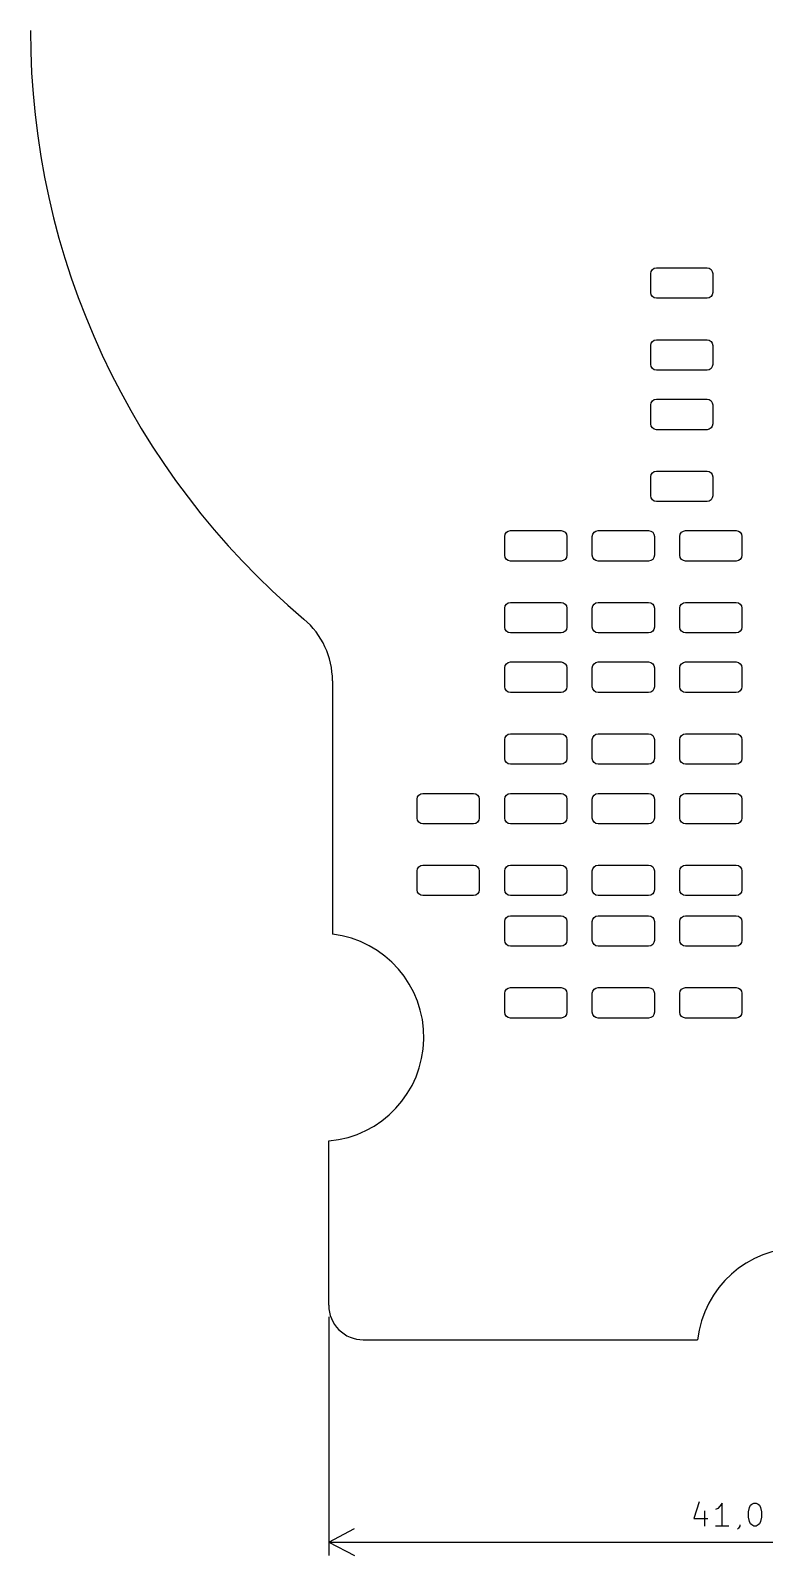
# Model space of a CAD drawing. Extents: x 8 to 415, y -296 to -5.
# Drawn here: x 115.9 to 147.9, y -137.4 to -71.1 of the extents above; entities that cross this region are included whole.
import ezdxf

# ---------------------------------------------------------------- set-up
doc = ezdxf.new("R2010")
doc.units = 0
doc.layers.add('BLACK', color=7, linetype='CONTINUOUS')

msp = doc.modelspace()

# ---------------------------------------------------------------- linework, layer by layer
at = {"layer": 'BLACK', "linetype": 'CONTINUOUS'}
for p, q in [((142.937, -81.6482), (142.956, -81.5526)), ((142.956, -81.5526), (143.01, -81.4715)), ((143.01, -81.4715), (143.092, -81.4173)), ((143.092, -81.4173), (143.187, -81.3982)), ((143.187, -81.3982), (145.387, -81.3982)), ((145.387, -81.3982), (145.483, -81.4173)), ((145.483, -81.4173), (145.564, -81.4715)), ((145.564, -81.4715), (145.618, -81.5526)), ((145.618, -81.5526), (145.637, -81.6482)), ((142.937, -82.4732), (142.937, -81.6482)), ((145.637, -81.6482), (145.637, -82.4732)), ((142.956, -82.5689), (142.937, -82.4732)), ((143.01, -82.65), (142.956, -82.5689)), ((143.092, -82.7042), (143.01, -82.65)), ((143.187, -82.7232), (143.092, -82.7042)), ((145.387, -82.7232), (143.187, -82.7232)), ((145.483, -82.7042), (145.387, -82.7232)), ((145.564, -82.65), (145.483, -82.7042)), ((145.618, -82.5689), (145.564, -82.65)), ((145.637, -82.4732), (145.618, -82.5689)), ((142.937, -84.7732), (142.956, -84.6776)), ((142.937, -85.5982), (142.937, -84.7732)), ((142.956, -84.6776), (143.01, -84.5965)), ((143.01, -84.5965), (143.092, -84.5423)), ((143.092, -84.5423), (143.187, -84.5232)), ((143.187, -84.5232), (145.387, -84.5232)), ((145.387, -84.5232), (145.483, -84.5423)), ((145.483, -84.5423), (145.564, -84.5965)), ((145.564, -84.5965), (145.618, -84.6776)), ((145.618, -84.6776), (145.637, -84.7732)), ((145.637, -84.7732), (145.637, -85.5982)), ((142.956, -85.6939), (142.937, -85.5982)), ((143.01, -85.775), (142.956, -85.6939)), ((143.092, -85.8292), (143.01, -85.775)), ((143.187, -85.8482), (143.092, -85.8292)), ((145.387, -85.8482), (143.187, -85.8482)), ((145.483, -85.8292), (145.387, -85.8482)), ((145.564, -85.775), (145.483, -85.8292)), ((145.618, -85.6939), (145.564, -85.775)), ((145.637, -85.5982), (145.618, -85.6939)), ((142.937, -87.3632), (142.956, -87.2676)), ((142.937, -88.1882), (142.937, -87.3632)), ((142.956, -87.2676), (143.01, -87.1865)), ((143.01, -87.1865), (143.092, -87.1323)), ((143.092, -87.1323), (143.187, -87.1132)), ((143.187, -87.1132), (145.387, -87.1132)), ((145.387, -87.1132), (145.483, -87.1323)), ((145.483, -87.1323), (145.564, -87.1865)), ((145.564, -87.1865), (145.618, -87.2676)), ((145.618, -87.2676), (145.637, -87.3632)), ((145.637, -87.3632), (145.637, -88.1882)), ((142.956, -88.2839), (142.937, -88.1882)), ((145.637, -88.1882), (145.618, -88.2839)), ((143.01, -88.365), (142.956, -88.2839)), ((143.092, -88.4192), (143.01, -88.365)), ((143.187, -88.4382), (143.092, -88.4192)), ((145.387, -88.4382), (143.187, -88.4382)), ((145.483, -88.4192), (145.387, -88.4382)), ((145.564, -88.365), (145.483, -88.4192)), ((145.618, -88.2839), (145.564, -88.365)), ((142.937, -90.4882), (142.956, -90.3926)), ((142.937, -91.3132), (142.937, -90.4882)), ((142.956, -90.3926), (143.01, -90.3115)), ((143.01, -90.3115), (143.092, -90.2573)), ((143.092, -90.2573), (143.187, -90.2382)), ((143.187, -90.2382), (145.387, -90.2382)), ((145.387, -90.2382), (145.483, -90.2573)), ((145.483, -90.2573), (145.564, -90.3115)), ((145.564, -90.3115), (145.618, -90.3926)), ((145.618, -90.3926), (145.637, -90.4882)), ((145.637, -90.4882), (145.637, -91.3132)), ((142.956, -91.4089), (142.937, -91.3132)), ((143.01, -91.49), (142.956, -91.4089)), ((143.092, -91.5442), (143.01, -91.49)), ((145.564, -91.49), (145.483, -91.5442)), ((145.618, -91.4089), (145.564, -91.49)), ((145.637, -91.3132), (145.618, -91.4089)), ((143.187, -91.5632), (143.092, -91.5442)), ((145.387, -91.5632), (143.187, -91.5632)), ((145.483, -91.5442), (145.387, -91.5632)), ((136.66, -92.9015), (136.742, -92.8473)), ((136.742, -92.8473), (136.837, -92.8282)), ((136.837, -92.8282), (139.037, -92.8282)), ((139.037, -92.8282), (139.133, -92.8473)), ((139.133, -92.8473), (139.214, -92.9015)), ((140.47, -92.9015), (140.552, -92.8473)), ((140.552, -92.8473), (140.647, -92.8282)), ((140.647, -92.8282), (142.847, -92.8282)), ((142.847, -92.8282), (142.943, -92.8473)), ((142.943, -92.8473), (143.024, -92.9015)), ((144.28, -92.9015), (144.362, -92.8473)), ((144.362, -92.8473), (144.457, -92.8282)), ((144.457, -92.8282), (146.657, -92.8282)), ((146.657, -92.8282), (146.753, -92.8473)), ((146.753, -92.8473), (146.834, -92.9015)), ((136.587, -93.0782), (136.606, -92.9826)), ((136.587, -93.9032), (136.587, -93.0782)), ((136.606, -92.9826), (136.66, -92.9015)), ((139.214, -92.9015), (139.268, -92.9826)), ((139.268, -92.9826), (139.287, -93.0782)), ((139.287, -93.0782), (139.287, -93.9032)), ((140.397, -93.0782), (140.416, -92.9826)), ((140.397, -93.9032), (140.397, -93.0782)), ((140.416, -92.9826), (140.47, -92.9015)), ((143.024, -92.9015), (143.078, -92.9826)), ((143.078, -92.9826), (143.097, -93.0782)), ((143.097, -93.0782), (143.097, -93.9032)), ((144.207, -93.0782), (144.226, -92.9826)), ((144.207, -93.9032), (144.207, -93.0782)), ((144.226, -92.9826), (144.28, -92.9015)), ((146.834, -92.9015), (146.888, -92.9826)), ((146.888, -92.9826), (146.907, -93.0782)), ((146.907, -93.0782), (146.907, -93.9032)), ((136.606, -93.9989), (136.587, -93.9032)), ((136.66, -94.08), (136.606, -93.9989)), ((136.742, -94.1342), (136.66, -94.08)), ((136.837, -94.1532), (136.742, -94.1342)), ((139.037, -94.1532), (136.837, -94.1532)), ((139.133, -94.1342), (139.037, -94.1532)), ((139.214, -94.08), (139.133, -94.1342)), ((139.268, -93.9989), (139.214, -94.08)), ((139.287, -93.9032), (139.268, -93.9989)), ((140.416, -93.9989), (140.397, -93.9032)), ((140.47, -94.08), (140.416, -93.9989)), ((140.552, -94.1342), (140.47, -94.08)), ((140.647, -94.1532), (140.552, -94.1342)), ((142.847, -94.1532), (140.647, -94.1532)), ((142.943, -94.1342), (142.847, -94.1532)), ((143.024, -94.08), (142.943, -94.1342)), ((143.078, -93.9989), (143.024, -94.08)), ((143.097, -93.9032), (143.078, -93.9989)), ((144.226, -93.9989), (144.207, -93.9032)), ((144.28, -94.08), (144.226, -93.9989)), ((144.362, -94.1342), (144.28, -94.08)), ((144.457, -94.1532), (144.362, -94.1342)), ((146.657, -94.1532), (144.457, -94.1532)), ((146.753, -94.1342), (146.657, -94.1532)), ((146.834, -94.08), (146.753, -94.1342)), ((146.888, -93.9989), (146.834, -94.08)), ((146.907, -93.9032), (146.888, -93.9989)), ((136.587, -96.2032), (136.606, -96.1076)), ((136.606, -96.1076), (136.66, -96.0265)), ((136.66, -96.0265), (136.742, -95.9723)), ((136.742, -95.9723), (136.837, -95.9532)), ((136.837, -95.9532), (139.037, -95.9532)), ((139.037, -95.9532), (139.133, -95.9723)), ((139.133, -95.9723), (139.214, -96.0265)), ((139.214, -96.0265), (139.268, -96.1076)), ((139.268, -96.1076), (139.287, -96.2032)), ((140.397, -96.2032), (140.416, -96.1076)), ((140.416, -96.1076), (140.47, -96.0265)), ((140.47, -96.0265), (140.552, -95.9723)), ((140.552, -95.9723), (140.647, -95.9532)), ((140.647, -95.9532), (142.847, -95.9532)), ((142.847, -95.9532), (142.943, -95.9723)), ((142.943, -95.9723), (143.024, -96.0265)), ((143.024, -96.0265), (143.078, -96.1076)), ((143.078, -96.1076), (143.097, -96.2032)), ((144.207, -96.2032), (144.226, -96.1076)), ((144.226, -96.1076), (144.28, -96.0265)), ((144.28, -96.0265), (144.362, -95.9723)), ((144.362, -95.9723), (144.457, -95.9532)), ((144.457, -95.9532), (146.657, -95.9532)), ((146.657, -95.9532), (146.753, -95.9723)), ((146.753, -95.9723), (146.834, -96.0265)), ((146.834, -96.0265), (146.888, -96.1076)), ((146.888, -96.1076), (146.907, -96.2032)), ((136.587, -97.0282), (136.587, -96.2032)), ((139.287, -96.2032), (139.287, -97.0282)), ((140.397, -97.0282), (140.397, -96.2032)), ((143.097, -96.2032), (143.097, -97.0282)), ((144.207, -97.0282), (144.207, -96.2032)), ((146.907, -96.2032), (146.907, -97.0282)), ((136.606, -97.1239), (136.587, -97.0282)), ((136.66, -97.205), (136.606, -97.1239)), ((136.742, -97.2592), (136.66, -97.205)), ((136.837, -97.2782), (136.742, -97.2592)), ((139.037, -97.2782), (136.837, -97.2782)), ((139.133, -97.2592), (139.037, -97.2782)), ((139.214, -97.205), (139.133, -97.2592)), ((139.268, -97.1239), (139.214, -97.205)), ((139.287, -97.0282), (139.268, -97.1239)), ((140.416, -97.1239), (140.397, -97.0282)), ((140.47, -97.205), (140.416, -97.1239)), ((140.552, -97.2592), (140.47, -97.205)), ((140.647, -97.2782), (140.552, -97.2592)), ((142.847, -97.2782), (140.647, -97.2782)), ((142.943, -97.2592), (142.847, -97.2782)), ((143.024, -97.205), (142.943, -97.2592)), ((143.078, -97.1239), (143.024, -97.205)), ((143.097, -97.0282), (143.078, -97.1239)), ((144.226, -97.1239), (144.207, -97.0282)), ((144.28, -97.205), (144.226, -97.1239)), ((144.362, -97.2592), (144.28, -97.205)), ((144.457, -97.2782), (144.362, -97.2592)), ((146.657, -97.2782), (144.457, -97.2782)), ((146.753, -97.2592), (146.657, -97.2782)), ((146.834, -97.205), (146.753, -97.2592)), ((146.888, -97.1239), (146.834, -97.205)), ((146.907, -97.0282), (146.888, -97.1239)), ((136.587, -98.7933), (136.606, -98.6976)), ((136.587, -99.6182), (136.587, -98.7933)), ((136.606, -98.6976), (136.66, -98.6165)), ((136.66, -98.6165), (136.742, -98.5623)), ((136.742, -98.5623), (136.837, -98.5433)), ((136.837, -98.5433), (139.037, -98.5433)), ((139.037, -98.5433), (139.133, -98.5623)), ((139.133, -98.5623), (139.214, -98.6165)), ((139.214, -98.6165), (139.268, -98.6976)), ((139.268, -98.6976), (139.287, -98.7933)), ((139.287, -98.7933), (139.287, -99.6182)), ((140.397, -98.7933), (140.416, -98.6976)), ((140.397, -99.6182), (140.397, -98.7933)), ((140.416, -98.6976), (140.47, -98.6165)), ((140.47, -98.6165), (140.552, -98.5623)), ((140.552, -98.5623), (140.647, -98.5433)), ((140.647, -98.5433), (142.847, -98.5433)), ((142.847, -98.5433), (142.943, -98.5623)), ((142.943, -98.5623), (143.024, -98.6165)), ((143.024, -98.6165), (143.078, -98.6976)), ((143.078, -98.6976), (143.097, -98.7933)), ((143.097, -98.7933), (143.097, -99.6182)), ((144.207, -98.7933), (144.226, -98.6976)), ((144.207, -99.6182), (144.207, -98.7933)), ((144.226, -98.6976), (144.28, -98.6165)), ((144.28, -98.6165), (144.362, -98.5623)), ((144.362, -98.5623), (144.457, -98.5433)), ((144.457, -98.5433), (146.657, -98.5433)), ((146.657, -98.5433), (146.753, -98.5623)), ((146.753, -98.5623), (146.834, -98.6165)), ((146.834, -98.6165), (146.888, -98.6976)), ((146.888, -98.6976), (146.907, -98.7933)), ((146.907, -98.7933), (146.907, -99.6182)), ((129.09, -99.3566), (129.09, -110.376)), ((136.606, -99.7139), (136.587, -99.6182)), ((136.66, -99.795), (136.606, -99.7139)), ((136.742, -99.8492), (136.66, -99.795)), ((136.837, -99.8682), (136.742, -99.8492)), ((139.037, -99.8682), (136.837, -99.8682)), ((139.133, -99.8492), (139.037, -99.8682)), ((139.214, -99.795), (139.133, -99.8492)), ((139.268, -99.7139), (139.214, -99.795)), ((139.287, -99.6182), (139.268, -99.7139)), ((140.416, -99.7139), (140.397, -99.6182)), ((140.47, -99.795), (140.416, -99.7139)), ((140.552, -99.8492), (140.47, -99.795)), ((140.647, -99.8682), (140.552, -99.8492)), ((142.847, -99.8682), (140.647, -99.8682)), ((142.943, -99.8492), (142.847, -99.8682)), ((143.024, -99.795), (142.943, -99.8492)), ((143.078, -99.7139), (143.024, -99.795)), ((143.097, -99.6182), (143.078, -99.7139)), ((144.226, -99.7139), (144.207, -99.6182)), ((144.28, -99.795), (144.226, -99.7139)), ((144.362, -99.8492), (144.28, -99.795)), ((144.457, -99.8682), (144.362, -99.8492)), ((146.657, -99.8682), (144.457, -99.8682)), ((146.753, -99.8492), (146.657, -99.8682)), ((146.834, -99.795), (146.753, -99.8492)), ((146.888, -99.7139), (146.834, -99.795)), ((146.907, -99.6182), (146.888, -99.7139)), ((136.587, -101.918), (136.606, -101.823)), ((136.587, -102.743), (136.587, -101.918)), ((136.606, -101.823), (136.66, -101.741)), ((136.66, -101.741), (136.742, -101.687)), ((136.742, -101.687), (136.837, -101.668)), ((136.837, -101.668), (139.037, -101.668)), ((139.037, -101.668), (139.133, -101.687)), ((139.133, -101.687), (139.214, -101.741)), ((139.214, -101.741), (139.268, -101.823)), ((139.268, -101.823), (139.287, -101.918)), ((139.287, -101.918), (139.287, -102.743)), ((140.397, -101.918), (140.416, -101.823)), ((140.397, -102.743), (140.397, -101.918)), ((140.416, -101.823), (140.47, -101.741)), ((140.47, -101.741), (140.552, -101.687)), ((140.552, -101.687), (140.647, -101.668)), ((140.647, -101.668), (142.847, -101.668)), ((142.847, -101.668), (142.943, -101.687)), ((142.943, -101.687), (143.024, -101.741)), ((143.024, -101.741), (143.078, -101.823)), ((143.078, -101.823), (143.097, -101.918)), ((143.097, -101.918), (143.097, -102.743)), ((144.207, -101.918), (144.226, -101.823)), ((144.207, -102.743), (144.207, -101.918)), ((144.226, -101.823), (144.28, -101.741)), ((144.28, -101.741), (144.362, -101.687)), ((144.362, -101.687), (144.457, -101.668)), ((144.457, -101.668), (146.657, -101.668)), ((146.657, -101.668), (146.753, -101.687)), ((146.753, -101.687), (146.834, -101.741)), ((146.834, -101.741), (146.888, -101.823)), ((146.888, -101.823), (146.907, -101.918)), ((146.907, -101.918), (146.907, -102.743)), ((136.606, -102.839), (136.587, -102.743)), ((139.287, -102.743), (139.268, -102.839)), ((140.416, -102.839), (140.397, -102.743)), ((143.097, -102.743), (143.078, -102.839)), ((144.226, -102.839), (144.207, -102.743)), ((146.907, -102.743), (146.888, -102.839)), ((136.66, -102.92), (136.606, -102.839)), ((136.742, -102.974), (136.66, -102.92)), ((136.837, -102.993), (136.742, -102.974)), ((139.037, -102.993), (136.837, -102.993)), ((139.133, -102.974), (139.037, -102.993)), ((139.214, -102.92), (139.133, -102.974)), ((139.268, -102.839), (139.214, -102.92)), ((140.47, -102.92), (140.416, -102.839)), ((140.552, -102.974), (140.47, -102.92)), ((140.647, -102.993), (140.552, -102.974)), ((142.847, -102.993), (140.647, -102.993)), ((142.943, -102.974), (142.847, -102.993)), ((143.024, -102.92), (142.943, -102.974)), ((143.078, -102.839), (143.024, -102.92)), ((144.28, -102.92), (144.226, -102.839)), ((144.362, -102.974), (144.28, -102.92)), ((144.457, -102.993), (144.362, -102.974)), ((146.657, -102.993), (144.457, -102.993)), ((146.753, -102.974), (146.657, -102.993)), ((146.834, -102.92), (146.753, -102.974)), ((146.888, -102.839), (146.834, -102.92)), ((132.777, -104.508), (132.796, -104.413)), ((132.777, -105.333), (132.777, -104.508)), ((132.796, -104.413), (132.85, -104.331)), ((132.85, -104.331), (132.932, -104.277)), ((132.932, -104.277), (133.027, -104.258)), ((133.027, -104.258), (135.227, -104.258)), ((135.227, -104.258), (135.323, -104.277)), ((135.323, -104.277), (135.404, -104.331)), ((135.404, -104.331), (135.458, -104.413)), ((135.458, -104.413), (135.477, -104.508)), ((135.477, -104.508), (135.477, -105.333)), ((136.587, -104.508), (136.606, -104.413)), ((136.587, -105.333), (136.587, -104.508)), ((136.606, -104.413), (136.66, -104.331)), ((136.66, -104.331), (136.742, -104.277)), ((136.742, -104.277), (136.837, -104.258)), ((136.837, -104.258), (139.037, -104.258)), ((139.037, -104.258), (139.133, -104.277)), ((139.133, -104.277), (139.214, -104.331)), ((139.214, -104.331), (139.268, -104.413)), ((139.268, -104.413), (139.287, -104.508)), ((139.287, -104.508), (139.287, -105.333)), ((140.397, -104.508), (140.416, -104.413)), ((140.397, -105.333), (140.397, -104.508)), ((140.416, -104.413), (140.47, -104.331)), ((140.47, -104.331), (140.552, -104.277)), ((140.552, -104.277), (140.647, -104.258)), ((140.647, -104.258), (142.847, -104.258)), ((142.847, -104.258), (142.943, -104.277)), ((142.943, -104.277), (143.024, -104.331)), ((143.024, -104.331), (143.078, -104.413)), ((143.078, -104.413), (143.097, -104.508)), ((143.097, -104.508), (143.097, -105.333)), ((144.207, -104.508), (144.226, -104.413)), ((144.207, -105.333), (144.207, -104.508)), ((144.226, -104.413), (144.28, -104.331)), ((144.28, -104.331), (144.362, -104.277)), ((144.362, -104.277), (144.457, -104.258)), ((144.457, -104.258), (146.657, -104.258)), ((146.657, -104.258), (146.753, -104.277)), ((146.753, -104.277), (146.834, -104.331)), ((146.834, -104.331), (146.888, -104.413)), ((146.888, -104.413), (146.907, -104.508)), ((146.907, -104.508), (146.907, -105.333)), ((132.796, -105.429), (132.777, -105.333)), ((132.85, -105.51), (132.796, -105.429)), ((135.458, -105.429), (135.404, -105.51)), ((135.477, -105.333), (135.458, -105.429)), ((136.606, -105.429), (136.587, -105.333)), ((136.66, -105.51), (136.606, -105.429)), ((139.268, -105.429), (139.214, -105.51)), ((139.287, -105.333), (139.268, -105.429)), ((140.416, -105.429), (140.397, -105.333)), ((140.47, -105.51), (140.416, -105.429)), ((143.078, -105.429), (143.024, -105.51)), ((143.097, -105.333), (143.078, -105.429)), ((144.226, -105.429), (144.207, -105.333)), ((144.28, -105.51), (144.226, -105.429)), ((146.888, -105.429), (146.834, -105.51)), ((146.907, -105.333), (146.888, -105.429)), ((132.932, -105.564), (132.85, -105.51)), ((133.027, -105.583), (132.932, -105.564)), ((135.227, -105.583), (133.027, -105.583)), ((135.323, -105.564), (135.227, -105.583)), ((135.404, -105.51), (135.323, -105.564)), ((136.742, -105.564), (136.66, -105.51)), ((136.837, -105.583), (136.742, -105.564)), ((139.037, -105.583), (136.837, -105.583)), ((139.133, -105.564), (139.037, -105.583)), ((139.214, -105.51), (139.133, -105.564)), ((140.552, -105.564), (140.47, -105.51)), ((140.647, -105.583), (140.552, -105.564)), ((142.847, -105.583), (140.647, -105.583)), ((142.943, -105.564), (142.847, -105.583)), ((143.024, -105.51), (142.943, -105.564)), ((144.362, -105.564), (144.28, -105.51)), ((144.457, -105.583), (144.362, -105.564)), ((146.657, -105.583), (144.457, -105.583)), ((146.753, -105.564), (146.657, -105.583)), ((146.834, -105.51), (146.753, -105.564)), ((132.796, -107.538), (132.85, -107.456)), ((132.85, -107.456), (132.932, -107.402)), ((132.932, -107.402), (133.027, -107.383)), ((133.027, -107.383), (135.227, -107.383)), ((135.227, -107.383), (135.323, -107.402)), ((135.323, -107.402), (135.404, -107.456)), ((135.404, -107.456), (135.458, -107.538)), ((136.606, -107.538), (136.66, -107.456)), ((136.66, -107.456), (136.742, -107.402)), ((136.742, -107.402), (136.837, -107.383)), ((136.837, -107.383), (139.037, -107.383)), ((139.037, -107.383), (139.133, -107.402)), ((139.133, -107.402), (139.214, -107.456)), ((139.214, -107.456), (139.268, -107.538)), ((140.416, -107.538), (140.47, -107.456)), ((140.47, -107.456), (140.552, -107.402)), ((140.552, -107.402), (140.647, -107.383)), ((140.647, -107.383), (142.847, -107.383)), ((142.847, -107.383), (142.943, -107.402)), ((142.943, -107.402), (143.024, -107.456)), ((143.024, -107.456), (143.078, -107.538)), ((144.226, -107.538), (144.28, -107.456)), ((144.28, -107.456), (144.362, -107.402)), ((144.362, -107.402), (144.457, -107.383)), ((144.457, -107.383), (146.657, -107.383)), ((146.657, -107.383), (146.753, -107.402)), ((146.753, -107.402), (146.834, -107.456)), ((146.834, -107.456), (146.888, -107.538)), ((132.777, -107.633), (132.796, -107.538)), ((132.777, -108.458), (132.777, -107.633)), ((135.458, -107.538), (135.477, -107.633)), ((135.477, -107.633), (135.477, -108.458)), ((136.587, -107.633), (136.606, -107.538)), ((136.587, -108.458), (136.587, -107.633)), ((139.268, -107.538), (139.287, -107.633)), ((139.287, -107.633), (139.287, -108.458)), ((140.397, -107.633), (140.416, -107.538)), ((140.397, -108.458), (140.397, -107.633)), ((143.078, -107.538), (143.097, -107.633)), ((143.097, -107.633), (143.097, -108.458)), ((144.207, -107.633), (144.226, -107.538)), ((144.207, -108.458), (144.207, -107.633)), ((146.888, -107.538), (146.907, -107.633)), ((146.907, -107.633), (146.907, -108.458)), ((132.796, -108.554), (132.777, -108.458)), ((132.85, -108.635), (132.796, -108.554)), ((132.932, -108.689), (132.85, -108.635)), ((133.027, -108.708), (132.932, -108.689)), ((135.227, -108.708), (133.027, -108.708)), ((135.323, -108.689), (135.227, -108.708)), ((135.404, -108.635), (135.323, -108.689)), ((135.458, -108.554), (135.404, -108.635)), ((135.477, -108.458), (135.458, -108.554)), ((136.606, -108.554), (136.587, -108.458)), ((136.66, -108.635), (136.606, -108.554)), ((136.742, -108.689), (136.66, -108.635)), ((136.837, -108.708), (136.742, -108.689)), ((139.037, -108.708), (136.837, -108.708)), ((139.133, -108.689), (139.037, -108.708)), ((139.214, -108.635), (139.133, -108.689)), ((139.268, -108.554), (139.214, -108.635)), ((139.287, -108.458), (139.268, -108.554)), ((140.416, -108.554), (140.397, -108.458)), ((140.47, -108.635), (140.416, -108.554)), ((140.552, -108.689), (140.47, -108.635)), ((140.647, -108.708), (140.552, -108.689)), ((142.847, -108.708), (140.647, -108.708)), ((142.943, -108.689), (142.847, -108.708)), ((143.024, -108.635), (142.943, -108.689)), ((143.078, -108.554), (143.024, -108.635)), ((143.097, -108.458), (143.078, -108.554)), ((144.226, -108.554), (144.207, -108.458)), ((144.28, -108.635), (144.226, -108.554)), ((144.362, -108.689), (144.28, -108.635)), ((144.457, -108.708), (144.362, -108.689)), ((146.657, -108.708), (144.457, -108.708)), ((146.753, -108.689), (146.657, -108.708)), ((146.834, -108.635), (146.753, -108.689)), ((146.888, -108.554), (146.834, -108.635)), ((146.907, -108.458), (146.888, -108.554)), ((136.587, -109.831), (136.606, -109.735)), ((136.587, -110.656), (136.587, -109.831)), ((136.606, -109.735), (136.66, -109.654)), ((136.66, -109.654), (136.742, -109.6)), ((136.742, -109.6), (136.837, -109.581)), ((136.837, -109.581), (139.037, -109.581)), ((139.037, -109.581), (139.133, -109.6)), ((139.133, -109.6), (139.214, -109.654)), ((139.214, -109.654), (139.268, -109.735)), ((139.268, -109.735), (139.287, -109.831)), ((139.287, -109.831), (139.287, -110.656)), ((140.397, -109.831), (140.416, -109.735)), ((140.397, -110.656), (140.397, -109.831)), ((140.416, -109.735), (140.47, -109.654)), ((140.47, -109.654), (140.552, -109.6)), ((140.552, -109.6), (140.647, -109.581)), ((140.647, -109.581), (142.847, -109.581)), ((142.847, -109.581), (142.943, -109.6)), ((142.943, -109.6), (143.024, -109.654)), ((143.024, -109.654), (143.078, -109.735)), ((143.078, -109.735), (143.097, -109.831)), ((143.097, -109.831), (143.097, -110.656)), ((144.207, -109.831), (144.226, -109.735)), ((144.207, -110.656), (144.207, -109.831)), ((144.226, -109.735), (144.28, -109.654)), ((144.28, -109.654), (144.362, -109.6)), ((144.362, -109.6), (144.457, -109.581)), ((144.457, -109.581), (146.657, -109.581)), ((146.657, -109.581), (146.753, -109.6)), ((146.753, -109.6), (146.834, -109.654)), ((146.834, -109.654), (146.888, -109.735)), ((146.888, -109.735), (146.907, -109.831)), ((146.907, -109.831), (146.907, -110.656)), ((136.606, -110.751), (136.587, -110.656)), ((136.66, -110.833), (136.606, -110.751)), ((139.268, -110.751), (139.214, -110.833)), ((139.287, -110.656), (139.268, -110.751)), ((140.416, -110.751), (140.397, -110.656)), ((140.47, -110.833), (140.416, -110.751)), ((143.078, -110.751), (143.024, -110.833)), ((143.097, -110.656), (143.078, -110.751)), ((144.226, -110.751), (144.207, -110.656)), ((144.28, -110.833), (144.226, -110.751)), ((146.888, -110.751), (146.834, -110.833)), ((146.907, -110.656), (146.888, -110.751)), ((136.742, -110.887), (136.66, -110.833)), ((136.837, -110.906), (136.742, -110.887)), ((139.037, -110.906), (136.837, -110.906)), ((139.133, -110.887), (139.037, -110.906)), ((139.214, -110.833), (139.133, -110.887)), ((140.552, -110.887), (140.47, -110.833)), ((140.647, -110.906), (140.552, -110.887)), ((142.847, -110.906), (140.647, -110.906)), ((142.943, -110.887), (142.847, -110.906)), ((143.024, -110.833), (142.943, -110.887)), ((144.362, -110.887), (144.28, -110.833)), ((144.457, -110.906), (144.362, -110.887)), ((146.657, -110.906), (144.457, -110.906)), ((146.753, -110.887), (146.657, -110.906)), ((146.834, -110.833), (146.753, -110.887)), ((136.66, -112.779), (136.742, -112.725)), ((136.742, -112.725), (136.837, -112.706)), ((136.837, -112.706), (139.037, -112.706)), ((139.037, -112.706), (139.133, -112.725)), ((139.133, -112.725), (139.214, -112.779)), ((140.47, -112.779), (140.552, -112.725)), ((140.552, -112.725), (140.647, -112.706)), ((140.647, -112.706), (142.847, -112.706)), ((142.847, -112.706), (142.943, -112.725)), ((142.943, -112.725), (143.024, -112.779)), ((144.28, -112.779), (144.362, -112.725)), ((144.362, -112.725), (144.457, -112.706)), ((144.457, -112.706), (146.657, -112.706)), ((146.657, -112.706), (146.753, -112.725)), ((146.753, -112.725), (146.834, -112.779)), ((136.587, -112.956), (136.606, -112.86)), ((136.587, -113.781), (136.587, -112.956)), ((136.606, -112.86), (136.66, -112.779)), ((139.214, -112.779), (139.268, -112.86)), ((139.268, -112.86), (139.287, -112.956)), ((139.287, -112.956), (139.287, -113.781)), ((140.397, -112.956), (140.416, -112.86)), ((140.397, -113.781), (140.397, -112.956)), ((140.416, -112.86), (140.47, -112.779)), ((143.024, -112.779), (143.078, -112.86)), ((143.078, -112.86), (143.097, -112.956)), ((143.097, -112.956), (143.097, -113.781)), ((144.207, -112.956), (144.226, -112.86)), ((144.207, -113.781), (144.207, -112.956)), ((144.226, -112.86), (144.28, -112.779)), ((146.834, -112.779), (146.888, -112.86)), ((146.888, -112.86), (146.907, -112.956)), ((146.907, -112.956), (146.907, -113.781)), ((136.606, -113.876), (136.587, -113.781)), ((136.66, -113.958), (136.606, -113.876)), ((136.742, -114.012), (136.66, -113.958)), ((136.837, -114.031), (136.742, -114.012)), ((139.037, -114.031), (136.837, -114.031)), ((139.133, -114.012), (139.037, -114.031)), ((139.214, -113.958), (139.133, -114.012)), ((139.268, -113.876), (139.214, -113.958)), ((139.287, -113.781), (139.268, -113.876)), ((140.416, -113.876), (140.397, -113.781)), ((140.47, -113.958), (140.416, -113.876)), ((140.552, -114.012), (140.47, -113.958)), ((140.647, -114.031), (140.552, -114.012)), ((142.847, -114.031), (140.647, -114.031)), ((142.943, -114.012), (142.847, -114.031)), ((143.024, -113.958), (142.943, -114.012)), ((143.078, -113.876), (143.024, -113.958)), ((143.097, -113.781), (143.078, -113.876)), ((144.226, -113.876), (144.207, -113.781)), ((144.28, -113.958), (144.226, -113.876)), ((144.362, -114.012), (144.28, -113.958)), ((144.457, -114.031), (144.362, -114.012)), ((146.657, -114.031), (144.457, -114.031)), ((146.753, -114.012), (146.657, -114.031)), ((146.834, -113.958), (146.753, -114.012)), ((146.888, -113.876), (146.834, -113.958)), ((146.907, -113.781), (146.888, -113.876)), ((128.928, -126.527), (128.928, -119.374)), ((128.928, -127.027), (128.928, -137.41)), ((130.428, -128.027), (144.979, -128.024)), ((145.047, -135.081), (144.809, -135.795)), ((145.952, -135.271), (145.856, -135.366)), ((146.047, -135.128), (145.952, -135.271)), ((146.047, -136.128), (146.047, -135.128)), ((147.19, -135.509), (147.237, -135.319)), ((147.237, -135.319), (147.285, -135.223)), ((147.285, -135.223), (147.332, -135.176)), ((147.332, -135.176), (147.428, -135.128)), ((147.428, -135.128), (147.523, -135.128)), ((147.523, -135.128), (147.618, -135.176)), ((147.618, -135.176), (147.666, -135.223)), ((147.666, -135.223), (147.713, -135.319)), ((147.713, -135.319), (147.761, -135.509)), ((144.809, -135.795), (145.428, -135.795)), ((145.285, -135.461), (145.285, -136.128)), ((145.856, -135.366), (145.761, -135.414)), ((147.19, -135.747), (147.19, -135.509)), ((147.237, -135.938), (147.19, -135.747)), ((147.285, -136.033), (147.237, -135.938)), ((147.713, -135.938), (147.666, -136.033)), ((147.761, -135.747), (147.713, -135.938)), ((147.761, -135.509), (147.761, -135.747)), ((128.928, -136.823), (130.054, -136.237)), ((146.332, -136.128), (145.761, -136.128)), ((146.761, -136.223), (146.713, -136.271)), ((146.809, -136.128), (146.761, -136.223)), ((146.809, -136.081), (146.809, -136.128)), ((147.332, -136.081), (147.285, -136.033)), ((147.428, -136.128), (147.332, -136.081)), ((147.523, -136.128), (147.428, -136.128)), ((147.618, -136.081), (147.523, -136.128)), ((147.666, -136.033), (147.618, -136.081)), ((128.928, -136.823), (169.928, -136.823)), ((128.928, -136.823), (169.928, -136.823)), ((128.928, -136.823), (130.054, -137.41))]:
    msp.add_line(p, q, dxfattribs=at)
at = {"layer": 'BLACK'}
for centre, radius, start, end in [((149.45, -71.0743), 33.5, -180, -130.155), ((125.585, -99.355), 3.50481, -0.0269247, 49.7922), ((128.543, -114.867), 4.52376, -85.1238, 83.0596), ((149.451, -128.527), 4.5, 6.40261, 173.582), ((130.428, -126.527), 1.49997, -180.001, -89.9994)]:
    msp.add_arc(centre, radius, start, end, dxfattribs=at)

doc.saveas('drawing.dxf')
